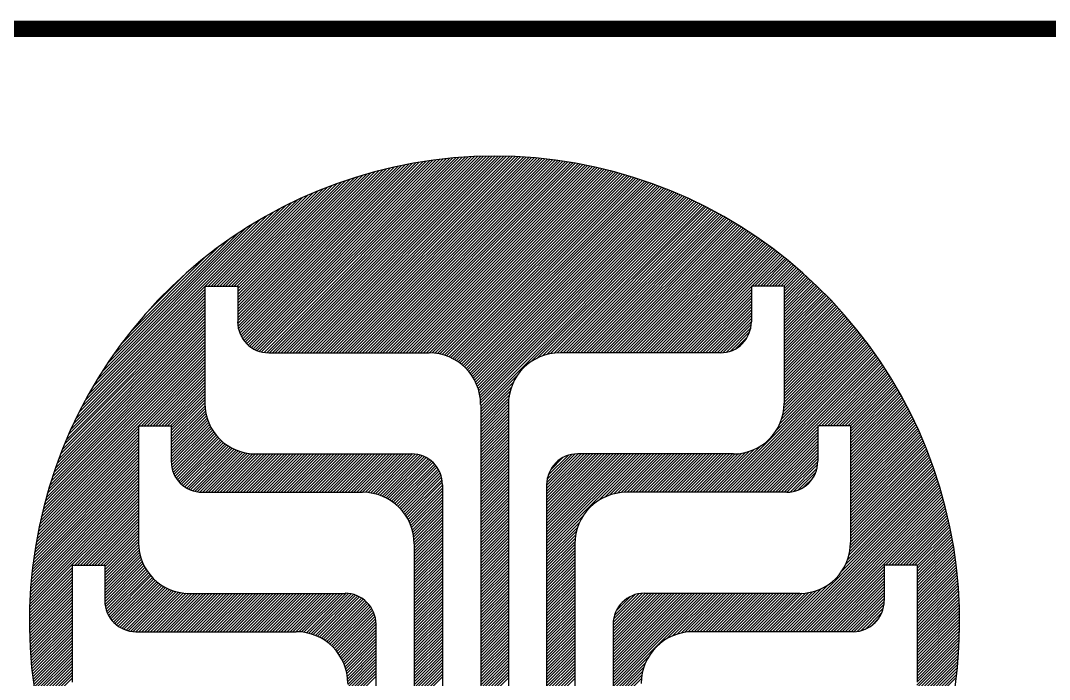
# Model space of a CAD drawing. Header units: millimetres. Extents: x 0 to 91981, y -132907 to 77676.
# Drawn here: x 87574 to 88115, y 45521 to 45868 of the extents above; entities that cross this region are included whole.
import ezdxf

# ---------------------------------------------------------------- set-up
doc = ezdxf.new("R2010")
doc.units = ezdxf.units.MM
doc.header["$LTSCALE"] = 60
doc.linetypes.add('HIDDEN2', pattern=[0.1875, 0.125, -0.0625])
for name, color, linetype in [('9', 2, 'HIDDEN2'), ('border', 130, 'Continuous'), ('TITLE', 7, 'Continuous')]:
    doc.layers.add(name, color=color, linetype=linetype)

# ---------------------------------------------------------------- blocks, each defined once
blk = doc.blocks.new('TITLE')
at = {"color": 5}
for p, q in [((733.754, 92.916), (736.042, 95.204)), ((733.769, 92.892), (736.088, 95.211)), ((733.785, 92.869), (736.134, 95.219)), ((733.802, 92.848), (736.179, 95.226)), ((733.82, 92.829), (736.224, 95.232)), ((733.84, 92.81), (736.268, 95.238)), ((733.861, 92.793), (736.312, 95.244)), ((733.883, 92.777), (736.355, 95.249)), ((733.907, 92.762), (736.398, 95.254)), ((733.931, 92.749), (736.441, 95.259)), ((733.958, 92.737), (736.484, 95.263)), ((733.986, 92.727), (736.526, 95.267)), ((734.016, 92.719), (736.568, 95.271)), ((734.048, 92.713), (736.609, 95.274)), ((734.083, 92.709), (736.651, 95.277)), ((734.12, 92.708), (736.691, 95.28)), ((734.158, 92.708), (736.732, 95.282)), ((734.196, 92.708), (736.772, 95.284)), ((734.234, 92.708), (736.813, 95.286)), ((734.273, 92.708), (736.852, 95.288)), ((734.311, 92.708), (736.892, 95.289)), ((734.349, 92.708), (736.931, 95.29)), ((734.387, 92.708), (736.97, 95.291)), ((734.425, 92.708), (737.009, 95.292)), ((734.464, 92.708), (737.047, 95.292)), ((734.502, 92.708), (737.086, 95.292)), ((734.54, 92.708), (737.124, 95.292)), ((734.578, 92.708), (737.162, 95.291)), ((734.616, 92.708), (737.199, 95.291)), ((734.655, 92.708), (737.236, 95.29)), ((734.693, 92.708), (737.274, 95.289)), ((734.731, 92.708), (737.31, 95.287)), ((734.769, 92.708), (737.347, 95.286)), ((734.808, 92.708), (737.384, 95.284)), ((734.846, 92.708), (737.42, 95.282)), ((734.884, 92.708), (737.456, 95.28)), ((734.922, 92.708), (737.492, 95.278)), ((734.96, 92.708), (737.528, 95.275)), ((734.999, 92.708), (737.563, 95.273)), ((735.037, 92.708), (737.598, 95.27)), ((735.075, 92.708), (737.633, 95.267)), ((735.113, 92.708), (737.668, 95.263)), ((735.151, 92.708), (737.703, 95.26)), ((735.19, 92.708), (737.738, 95.256)), ((735.228, 92.708), (737.772, 95.252)), ((735.266, 92.708), (737.806, 95.248)), ((735.304, 92.708), (737.84, 95.244)), ((735.342, 92.708), (737.874, 95.24)), ((735.381, 92.708), (737.908, 95.235)), ((735.419, 92.708), (737.941, 95.231)), ((735.457, 92.708), (737.975, 95.226)), ((735.495, 92.708), (738.008, 95.221)), ((735.533, 92.708), (738.041, 95.216)), ((735.572, 92.708), (738.074, 95.21)), ((735.61, 92.708), (738.106, 95.205)), ((735.648, 92.708), (738.139, 95.199)), ((733.702, 93.093), (735.757, 95.148)), ((733.702, 93.131), (735.708, 95.137)), ((733.702, 93.169), (735.658, 95.125)), ((733.702, 93.207), (735.607, 95.113)), ((733.702, 93.245), (735.556, 95.1)), ((733.702, 93.283), (735.505, 95.086)), ((733.702, 93.322), (735.452, 95.072)), ((733.706, 93.058), (735.806, 95.158)), ((733.712, 93.026), (735.854, 95.168)), ((733.72, 92.996), (735.902, 95.178)), ((733.73, 92.967), (735.949, 95.187)), ((733.741, 92.941), (735.996, 95.196)), ((735.686, 92.708), (738.171, 95.193)), ((735.724, 92.708), (738.204, 95.187)), ((735.763, 92.708), (738.236, 95.181)), ((735.801, 92.708), (738.268, 95.175)), ((735.839, 92.708), (738.299, 95.169)), ((735.877, 92.708), (738.331, 95.162)), ((735.915, 92.708), (738.363, 95.155)), ((735.954, 92.708), (738.394, 95.148)), ((735.992, 92.708), (738.425, 95.141)), ((736.03, 92.708), (738.456, 95.134)), ((736.068, 92.708), (738.487, 95.127)), ((736.106, 92.708), (738.518, 95.12)), ((736.145, 92.708), (738.549, 95.112)), ((736.183, 92.708), (738.579, 95.105)), ((736.221, 92.708), (738.61, 95.097)), ((736.258, 92.707), (738.64, 95.089)), ((736.293, 92.704), (738.67, 95.081)), ((736.327, 92.699), (738.7, 95.073)), ((736.359, 92.693), (738.73, 95.064)), ((733.657, 93.583), (735.004, 94.93)), ((733.696, 93.583), (735.064, 94.951)), ((733.702, 93.36), (735.399, 95.057)), ((733.702, 93.398), (735.345, 95.041)), ((733.702, 93.436), (735.291, 95.025)), ((733.702, 93.474), (735.235, 95.008)), ((733.702, 93.513), (735.179, 94.99)), ((733.702, 93.551), (735.122, 94.971)), ((736.39, 92.686), (738.76, 95.056)), ((736.419, 92.677), (738.789, 95.047)), ((736.448, 92.667), (738.819, 95.039)), ((736.475, 92.657), (738.848, 95.03)), ((736.502, 92.645), (738.878, 95.021)), ((736.528, 92.633), (738.907, 95.012)), ((736.552, 92.619), (738.936, 95.003)), ((736.576, 92.605), (738.965, 94.993)), ((736.599, 92.59), (738.993, 94.984)), ((736.622, 92.574), (739.022, 94.974)), ((736.643, 92.557), (739.051, 94.965)), ((736.664, 92.54), (739.079, 94.955)), ((736.684, 92.522), (739.107, 94.945)), ((736.703, 92.503), (739.136, 94.935)), ((733.466, 93.583), (734.69, 94.807)), ((733.505, 93.583), (734.756, 94.834)), ((733.543, 93.583), (734.82, 94.86)), ((733.581, 93.583), (734.883, 94.884)), ((733.619, 93.583), (734.944, 94.908)), ((736.722, 92.483), (739.164, 94.925)), ((736.739, 92.462), (739.192, 94.915)), ((736.756, 92.441), (739.219, 94.904)), ((736.772, 92.419), (739.247, 94.894)), ((736.788, 92.396), (739.275, 94.883)), ((736.802, 92.373), (739.302, 94.873)), ((736.816, 92.348), (739.33, 94.862)), ((736.829, 92.323), (739.357, 94.851)), ((736.841, 92.296), (739.384, 94.84)), ((736.852, 92.269), (739.411, 94.829)), ((736.862, 92.241), (739.438, 94.818)), ((736.871, 92.212), (739.465, 94.806)), ((736.878, 92.181), (739.492, 94.795)), ((733.314, 93.583), (734.41, 94.679)), ((733.352, 93.583), (734.483, 94.714)), ((733.39, 93.583), (734.554, 94.747)), ((733.428, 93.583), (734.623, 94.778)), ((736.885, 92.149), (739.519, 94.783)), ((736.89, 92.116), (739.545, 94.772)), ((736.893, 92.082), (739.572, 94.76)), ((736.895, 92.045), (739.598, 94.748)), ((736.896, 92.007), (739.624, 94.736)), ((736.896, 91.969), (739.65, 94.724)), ((737.553, 92.588), (739.676, 94.712)), ((737.644, 92.641), (739.702, 94.7)), ((737.709, 92.669), (739.728, 94.687)), ((737.765, 92.686), (739.754, 94.675)), ((737.814, 92.697), (739.78, 94.662)), ((731.654, 92), (734.257, 94.602)), ((731.697, 92.081), (734.175, 94.559)), ((733.275, 93.583), (734.335, 94.642)), ((737.859, 92.704), (739.805, 94.65)), ((737.901, 92.707), (739.831, 94.637)), ((737.94, 92.708), (739.856, 94.624)), ((737.978, 92.708), (739.881, 94.611)), ((738.017, 92.708), (739.906, 94.598)), ((738.055, 92.708), (739.931, 94.585)), ((738.093, 92.708), (739.956, 94.571)), ((738.131, 92.708), (739.981, 94.558)), ((738.169, 92.708), (740.006, 94.545)), ((738.208, 92.708), (740.031, 94.531)), ((731.744, 92.166), (734.091, 94.513)), ((731.795, 92.255), (734.002, 94.462)), ((731.851, 92.349), (733.907, 94.406)), ((738.246, 92.708), (740.055, 94.518)), ((738.284, 92.708), (740.08, 94.504)), ((738.322, 92.708), (740.104, 94.49)), ((738.36, 92.708), (740.128, 94.476)), ((738.399, 92.708), (740.152, 94.462)), ((738.437, 92.708), (740.177, 94.448)), ((738.475, 92.708), (740.201, 94.434)), ((738.513, 92.708), (740.224, 94.419)), ((738.551, 92.708), (740.248, 94.405)), ((738.59, 92.708), (740.272, 94.391)), ((731.913, 92.45), (733.807, 94.344)), ((731.983, 92.558), (733.698, 94.273)), ((738.628, 92.708), (740.296, 94.376)), ((738.666, 92.708), (740.319, 94.361)), ((738.704, 92.708), (740.343, 94.347)), ((738.742, 92.708), (740.366, 94.332)), ((738.781, 92.708), (740.389, 94.317)), ((738.819, 92.708), (740.412, 94.302)), ((738.857, 92.708), (740.436, 94.287)), ((738.895, 92.708), (740.459, 94.272)), ((738.933, 92.708), (740.482, 94.256)), ((732.065, 92.678), (733.579, 94.192)), ((738.972, 92.708), (740.504, 94.241)), ((739.01, 92.708), (740.527, 94.225)), ((739.048, 92.708), (740.55, 94.21)), ((739.086, 92.708), (740.572, 94.194)), ((739.124, 92.708), (740.595, 94.178)), ((739.163, 92.708), (740.617, 94.163)), ((739.201, 92.708), (740.639, 94.147)), ((739.239, 92.708), (740.662, 94.131)), ((732.162, 92.813), (733.443, 94.094)), ((739.277, 92.708), (740.684, 94.115)), ((739.315, 92.708), (740.706, 94.098)), ((739.354, 92.708), (740.728, 94.082)), ((739.392, 92.708), (740.75, 94.066)), ((739.43, 92.708), (740.771, 94.049)), ((739.468, 92.708), (740.793, 94.033)), ((739.506, 92.708), (740.815, 94.016)), ((739.545, 92.708), (740.836, 94)), ((740.458, 93.583), (740.858, 93.983)), ((732.287, 92.976), (733.28, 93.97)), ((740.496, 93.583), (740.879, 93.966)), ((740.534, 93.583), (740.9, 93.949)), ((740.572, 93.583), (740.921, 93.932)), ((740.61, 93.583), (740.942, 93.915)), ((740.649, 93.583), (740.963, 93.898)), ((740.687, 93.583), (740.984, 93.88)), ((740.725, 93.583), (741.005, 93.863)), ((740.763, 93.583), (741.026, 93.845)), ((732.478, 93.205), (733.051, 93.779)), ((740.801, 93.583), (741.046, 93.828)), ((740.84, 93.583), (741.067, 93.81)), ((740.878, 93.583), (741.088, 93.793)), ((740.884, 93.55), (741.108, 93.775)), ((740.884, 93.512), (741.128, 93.757)), ((740.884, 93.474), (741.148, 93.739)), ((740.884, 93.436), (741.169, 93.721)), ((731.614, 91.922), (733.271, 93.578)), ((739.583, 92.708), (740.453, 93.578)), ((740.884, 93.398), (741.189, 93.703)), ((740.884, 93.359), (741.209, 93.684)), ((740.884, 93.321), (741.228, 93.666)), ((740.884, 93.283), (741.248, 93.648)), ((740.884, 93.245), (741.268, 93.629)), ((740.884, 93.207), (741.288, 93.611)), ((740.884, 93.168), (741.307, 93.592)), ((731.51, 91.702), (733.271, 93.464)), ((731.542, 91.773), (733.271, 93.502)), ((731.577, 91.846), (733.271, 93.54)), ((739.621, 92.708), (740.453, 93.54)), ((739.659, 92.708), (740.453, 93.502)), ((739.697, 92.708), (740.453, 93.463)), ((740.884, 93.13), (741.327, 93.573)), ((740.884, 93.092), (741.346, 93.554)), ((740.884, 93.054), (741.365, 93.536)), ((740.884, 93.016), (741.385, 93.517)), ((740.884, 92.977), (741.404, 93.497)), ((740.884, 92.939), (741.423, 93.478)), ((740.884, 92.901), (741.442, 93.459)), ((740.884, 92.863), (741.461, 93.44)), ((731.397, 91.437), (733.271, 93.311)), ((731.423, 91.501), (733.271, 93.349)), ((731.45, 91.566), (733.271, 93.387)), ((731.479, 91.633), (733.271, 93.425)), ((739.736, 92.708), (740.453, 93.425)), ((739.774, 92.708), (740.453, 93.387)), ((739.812, 92.708), (740.453, 93.349)), ((739.85, 92.708), (740.453, 93.311)), ((740.884, 92.825), (741.479, 93.42)), ((740.884, 92.786), (741.498, 93.401)), ((740.884, 92.748), (741.517, 93.381)), ((740.884, 92.71), (741.535, 93.362)), ((740.884, 92.672), (741.554, 93.342)), ((740.884, 92.634), (741.572, 93.322)), ((731.327, 91.252), (733.271, 93.196)), ((731.349, 91.312), (733.271, 93.234)), ((731.372, 91.374), (733.271, 93.273)), ((739.888, 92.708), (740.453, 93.272)), ((739.927, 92.708), (740.453, 93.234)), ((739.965, 92.708), (740.453, 93.196)), ((740.884, 92.595), (741.59, 93.302)), ((740.884, 92.557), (741.608, 93.282)), ((740.884, 92.519), (741.627, 93.262)), ((740.884, 92.481), (741.645, 93.242)), ((740.884, 92.443), (741.663, 93.222)), ((740.884, 92.404), (741.68, 93.201)), ((740.884, 92.366), (741.698, 93.181)), ((731.249, 91.021), (733.271, 93.043)), ((731.267, 91.078), (733.271, 93.082)), ((731.286, 91.135), (733.271, 93.12)), ((731.306, 91.193), (733.271, 93.158)), ((740.003, 92.708), (740.453, 93.158)), ((740.041, 92.708), (740.453, 93.119)), ((740.081, 92.71), (740.451, 93.08)), ((740.126, 92.716), (740.445, 93.035)), ((740.884, 92.328), (741.716, 93.16)), ((740.884, 92.29), (741.733, 93.14)), ((740.884, 92.252), (741.751, 93.119)), ((740.884, 92.213), (741.768, 93.098)), ((740.884, 92.175), (741.786, 93.077)), ((740.884, 92.137), (741.803, 93.056)), ((740.884, 92.099), (741.82, 93.035)), ((731.199, 90.857), (733.271, 92.929)), ((731.215, 90.911), (733.271, 92.967)), ((731.231, 90.966), (733.271, 93.005)), ((740.178, 92.731), (740.43, 92.983)), ((740.248, 92.763), (740.398, 92.912)), ((740.85, 91.836), (741.921, 92.907)), ((740.865, 91.889), (741.905, 92.929)), ((740.875, 91.937), (741.888, 92.95)), ((740.881, 91.981), (741.871, 92.972)), ((740.883, 92.022), (741.854, 92.993)), ((740.884, 92.061), (741.837, 93.014)), ((731.144, 90.649), (733.271, 92.776)), ((731.157, 90.7), (733.271, 92.814)), ((731.17, 90.752), (733.271, 92.852)), ((731.184, 90.804), (733.271, 92.891)), ((740.004, 90.876), (741.971, 92.842)), ((740.043, 90.876), (741.987, 92.82)), ((740.081, 90.876), (742.003, 92.798)), ((740.119, 90.876), (742.02, 92.776)), ((740.781, 91.691), (741.954, 92.864)), ((740.825, 91.773), (741.938, 92.886)), ((731.109, 90.499), (733.271, 92.661)), ((731.12, 90.549), (733.271, 92.7)), ((731.132, 90.599), (733.271, 92.738)), ((740.157, 90.876), (742.036, 92.754)), ((740.195, 90.876), (742.052, 92.732)), ((740.234, 90.876), (742.067, 92.71)), ((740.272, 90.876), (742.083, 92.687)), ((740.31, 90.876), (742.099, 92.665)), ((740.348, 90.876), (742.115, 92.642)), ((732.398, 91.75), (733.271, 92.623)), ((732.436, 91.75), (733.271, 92.585)), ((732.474, 91.75), (733.271, 92.547)), ((732.513, 91.75), (733.271, 92.509)), ((740.386, 90.876), (742.13, 92.619)), ((740.425, 90.876), (742.145, 92.597)), ((741.337, 91.75), (742.161, 92.574)), ((741.376, 91.75), (742.176, 92.551)), ((741.414, 91.75), (742.191, 92.528)), ((741.452, 91.75), (742.206, 92.505)), ((732.551, 91.75), (733.271, 92.47)), ((732.589, 91.75), (733.271, 92.432)), ((732.627, 91.75), (733.271, 92.394)), ((736.896, 91.931), (737.379, 92.414)), ((741.49, 91.75), (742.221, 92.481)), ((741.529, 91.75), (742.236, 92.458)), ((741.567, 91.75), (742.251, 92.435)), ((741.605, 91.75), (742.266, 92.411)), ((741.643, 91.75), (742.28, 92.388)), ((741.681, 91.75), (742.295, 92.364)), ((732.665, 91.75), (733.271, 92.356)), ((732.704, 91.75), (733.271, 92.318)), ((732.742, 91.75), (733.271, 92.279)), ((732.78, 91.75), (733.271, 92.241)), ((736.896, 91.893), (737.326, 92.323)), ((736.896, 91.855), (737.299, 92.258)), ((741.72, 91.75), (742.309, 92.34)), ((741.757, 91.749), (742.324, 92.316)), ((741.757, 91.711), (742.338, 92.292)), ((741.757, 91.673), (742.352, 92.268)), ((741.757, 91.635), (742.366, 92.244)), ((732.818, 91.75), (733.271, 92.203)), ((732.829, 91.723), (733.271, 92.165)), ((732.829, 91.685), (733.271, 92.127)), ((732.829, 91.646), (733.271, 92.088)), ((736.896, 91.816), (737.281, 92.202)), ((736.896, 91.778), (737.27, 92.153)), ((736.896, 91.74), (737.264, 92.108)), ((741.757, 91.596), (742.38, 92.22)), ((741.757, 91.558), (742.394, 92.196)), ((741.757, 91.52), (742.408, 92.171)), ((741.757, 91.482), (742.421, 92.147)), ((741.757, 91.444), (742.435, 92.122)), ((741.757, 91.405), (742.448, 92.097)), ((732.829, 91.608), (733.271, 92.05)), ((732.829, 91.57), (733.272, 92.013)), ((732.829, 91.532), (733.274, 91.977)), ((736.896, 91.702), (737.26, 92.066)), ((736.896, 91.664), (737.259, 92.027)), ((736.896, 91.625), (737.259, 91.989)), ((741.757, 91.367), (742.462, 92.072)), ((741.757, 91.329), (742.475, 92.048)), ((741.757, 91.291), (742.488, 92.023)), ((741.757, 91.253), (742.501, 91.997)), ((741.757, 91.214), (742.514, 91.972)), ((732.829, 91.493), (733.279, 91.943)), ((732.829, 91.455), (733.285, 91.911)), ((732.829, 91.417), (733.292, 91.88)), ((732.829, 91.379), (733.3, 91.85)), ((732.829, 91.341), (733.31, 91.821)), ((736.896, 91.587), (737.259, 91.95)), ((736.896, 91.549), (737.259, 91.912)), ((736.896, 91.511), (737.259, 91.874)), ((736.896, 91.473), (737.259, 91.836)), ((741.757, 91.176), (742.527, 91.947)), ((741.757, 91.138), (742.54, 91.922)), ((741.757, 91.1), (742.553, 91.896)), ((741.757, 91.062), (742.566, 91.871)), ((741.757, 91.023), (742.578, 91.845)), ((741.757, 90.985), (742.59, 91.819)), ((731.088, 90.402), (732.398, 91.712)), ((731.098, 90.451), (732.398, 91.75)), ((732.829, 91.302), (733.32, 91.794)), ((732.829, 91.265), (733.332, 91.767)), ((732.832, 91.23), (733.344, 91.741)), ((732.838, 91.197), (733.358, 91.717)), ((732.846, 91.167), (733.372, 91.693)), ((736.896, 91.434), (737.259, 91.798)), ((736.896, 91.396), (737.259, 91.759)), ((736.896, 91.358), (737.259, 91.721)), ((736.896, 91.32), (737.259, 91.683)), ((740.463, 90.876), (741.326, 91.739)), ((740.501, 90.876), (741.326, 91.7)), ((741.757, 90.947), (742.603, 91.793)), ((741.757, 90.909), (742.615, 91.767)), ((741.757, 90.871), (742.627, 91.741)), ((741.757, 90.832), (742.639, 91.715)), ((741.757, 90.794), (742.651, 91.689)), ((731.053, 90.214), (732.398, 91.559)), ((731.061, 90.26), (732.398, 91.597)), ((731.07, 90.307), (732.398, 91.636)), ((731.079, 90.355), (732.398, 91.674)), ((732.856, 91.138), (733.387, 91.67)), ((732.867, 91.111), (733.403, 91.647)), ((732.88, 91.086), (733.42, 91.626)), ((732.894, 91.062), (733.437, 91.605)), ((732.91, 91.04), (733.455, 91.585)), ((732.927, 91.018), (733.474, 91.566)), ((732.945, 90.998), (733.494, 91.548)), ((736.896, 91.282), (737.259, 91.645)), ((736.896, 91.243), (737.259, 91.607)), ((736.896, 91.205), (737.259, 91.568)), ((740.539, 90.876), (741.326, 91.662)), ((740.577, 90.876), (741.326, 91.624)), ((740.616, 90.876), (741.326, 91.586)), ((740.654, 90.876), (741.326, 91.548)), ((741.757, 90.756), (742.663, 91.662)), ((741.757, 90.718), (742.675, 91.636)), ((741.757, 90.68), (742.686, 91.609)), ((741.757, 90.641), (742.698, 91.582)), ((741.757, 90.603), (742.709, 91.556)), ((731.031, 90.078), (732.398, 91.445)), ((731.038, 90.123), (732.398, 91.483)), ((731.045, 90.168), (732.398, 91.521)), ((732.964, 90.98), (733.515, 91.53)), ((732.985, 90.962), (733.536, 91.513)), ((733.007, 90.946), (733.559, 91.497)), ((733.031, 90.931), (733.582, 91.482)), ((733.056, 90.918), (733.605, 91.468)), ((733.082, 90.906), (733.63, 91.454)), ((733.11, 90.896), (733.656, 91.442)), ((733.14, 90.887), (733.682, 91.43)), ((733.171, 90.881), (733.71, 91.419)), ((736.896, 91.167), (737.259, 91.53)), ((736.896, 91.129), (737.259, 91.492)), ((736.896, 91.091), (737.259, 91.454)), ((736.896, 91.052), (737.259, 91.416)), ((739.89, 90.876), (740.428, 91.414)), ((739.928, 90.876), (740.49, 91.438)), ((739.966, 90.876), (740.572, 91.482)), ((740.692, 90.876), (741.326, 91.509)), ((740.73, 90.876), (741.326, 91.471)), ((740.768, 90.876), (741.326, 91.433)), ((741.757, 90.565), (742.72, 91.529)), ((741.757, 90.527), (742.732, 91.502)), ((741.757, 90.489), (742.743, 91.475)), ((741.757, 90.45), (742.754, 91.447)), ((741.757, 90.412), (742.764, 91.42)), ((731.007, 89.901), (732.398, 91.292)), ((731.013, 89.945), (732.398, 91.33)), ((731.018, 89.989), (732.398, 91.368)), ((731.024, 90.033), (732.398, 91.406)), ((733.205, 90.877), (733.738, 91.41)), ((733.242, 90.876), (733.768, 91.401)), ((733.281, 90.876), (733.799, 91.394)), ((733.319, 90.876), (733.831, 91.388)), ((733.357, 90.876), (733.865, 91.384)), ((733.395, 90.876), (733.9, 91.381)), ((733.434, 90.876), (733.937, 91.38)), ((733.472, 90.876), (733.976, 91.38)), ((733.51, 90.876), (734.014, 91.38)), ((733.548, 90.876), (734.052, 91.38)), ((733.586, 90.876), (734.09, 91.38)), ((733.625, 90.876), (734.129, 91.38)), ((733.663, 90.876), (734.167, 91.38)), ((733.701, 90.876), (734.205, 91.38)), ((733.739, 90.876), (734.243, 91.38)), ((733.777, 90.876), (734.281, 91.38)), ((733.816, 90.876), (734.32, 91.38)), ((733.854, 90.876), (734.358, 91.38)), ((733.892, 90.876), (734.396, 91.38)), ((733.93, 90.876), (734.434, 91.38)), ((733.968, 90.876), (734.472, 91.38)), ((734.007, 90.876), (734.511, 91.38)), ((734.045, 90.876), (734.549, 91.38)), ((734.083, 90.876), (734.587, 91.38)), ((734.121, 90.876), (734.625, 91.38)), ((734.159, 90.876), (734.663, 91.38)), ((734.198, 90.876), (734.702, 91.38)), ((734.236, 90.876), (734.74, 91.38)), ((734.274, 90.876), (734.778, 91.38)), ((734.312, 90.876), (734.816, 91.38)), ((734.35, 90.876), (734.854, 91.38)), ((734.389, 90.876), (734.893, 91.38)), ((734.427, 90.876), (734.931, 91.38)), ((734.465, 90.876), (734.969, 91.38)), ((734.503, 90.876), (735.007, 91.38)), ((734.541, 90.876), (735.045, 91.38)), ((734.58, 90.876), (735.084, 91.38)), ((734.618, 90.876), (735.122, 91.38)), ((734.656, 90.876), (735.16, 91.38)), ((734.694, 90.876), (735.198, 91.38)), ((734.732, 90.876), (735.236, 91.38)), ((734.771, 90.876), (735.275, 91.38)), ((734.809, 90.876), (735.313, 91.38)), ((734.847, 90.876), (735.351, 91.38)), ((734.885, 90.876), (735.389, 91.38)), ((734.923, 90.876), (735.427, 91.38)), ((734.962, 90.876), (735.466, 91.38)), ((735, 90.876), (735.504, 91.38)), ((735.038, 90.876), (735.542, 91.38)), ((735.076, 90.876), (735.58, 91.38)), ((735.114, 90.876), (735.618, 91.38)), ((735.153, 90.876), (735.657, 91.38)), ((735.191, 90.876), (735.695, 91.38)), ((735.229, 90.876), (735.733, 91.38)), ((735.267, 90.876), (735.771, 91.38)), ((735.305, 90.876), (735.809, 91.38)), ((735.344, 90.876), (735.848, 91.38)), ((735.381, 90.875), (735.886, 91.38)), ((735.416, 90.872), (735.924, 91.38)), ((735.45, 90.867), (735.962, 91.38)), ((735.482, 90.861), (736, 91.379)), ((735.513, 90.854), (736.035, 91.377)), ((735.543, 90.846), (736.068, 91.371)), ((735.572, 90.836), (736.099, 91.363)), ((735.599, 90.826), (736.127, 91.354)), ((735.626, 90.814), (736.154, 91.343)), ((735.652, 90.802), (736.18, 91.33)), ((735.677, 90.788), (736.204, 91.316)), ((735.701, 90.774), (736.227, 91.3)), ((735.724, 90.759), (736.248, 91.283)), ((736.896, 91.014), (737.259, 91.377)), ((736.896, 90.976), (737.259, 91.339)), ((736.896, 90.938), (737.259, 91.301)), ((737.762, 90.964), (738.178, 91.38)), ((737.762, 90.926), (738.216, 91.38)), ((737.762, 90.887), (738.254, 91.38)), ((737.762, 90.849), (738.293, 91.38)), ((737.762, 90.811), (738.331, 91.38)), ((737.762, 90.773), (738.369, 91.38)), ((737.762, 90.735), (738.407, 91.38)), ((737.762, 90.696), (738.445, 91.38)), ((737.762, 90.658), (738.484, 91.38)), ((737.762, 90.62), (738.522, 91.38)), ((737.762, 90.582), (738.56, 91.38)), ((737.762, 90.467), (738.675, 91.38)), ((737.762, 90.429), (738.713, 91.38)), ((737.762, 90.391), (738.751, 91.38)), ((737.762, 90.353), (738.789, 91.38)), ((737.762, 90.544), (738.598, 91.38)), ((737.762, 90.505), (738.636, 91.38)), ((737.762, 90.314), (738.827, 91.38)), ((737.762, 90.276), (738.866, 91.38)), ((737.762, 90.238), (738.904, 91.38)), ((737.762, 90.2), (738.942, 91.38)), ((737.762, 90.162), (738.98, 91.38)), ((737.762, 90.123), (739.018, 91.38)), ((737.763, 91.003), (738.139, 91.379)), ((737.769, 91.047), (738.095, 91.373)), ((737.782, 91.098), (738.043, 91.36)), ((737.811, 91.165), (737.977, 91.331)), ((738.447, 90.77), (739.057, 91.38)), ((738.53, 90.815), (739.095, 91.38)), ((738.593, 90.84), (739.133, 91.38)), ((738.647, 90.856), (739.171, 91.38)), ((738.696, 90.866), (739.209, 91.38)), ((738.74, 90.872), (739.248, 91.38)), ((738.781, 90.875), (739.286, 91.38)), ((738.82, 90.876), (739.324, 91.38)), ((738.858, 90.876), (739.362, 91.38)), ((738.897, 90.876), (739.4, 91.38)), ((738.935, 90.876), (739.439, 91.38)), ((738.973, 90.876), (739.477, 91.38)), ((739.011, 90.876), (739.515, 91.38)), ((739.049, 90.876), (739.553, 91.38)), ((739.088, 90.876), (739.592, 91.38)), ((739.126, 90.876), (739.63, 91.38)), ((739.164, 90.876), (739.668, 91.38)), ((739.202, 90.876), (739.706, 91.38)), ((739.24, 90.876), (739.744, 91.38)), ((739.279, 90.876), (739.783, 91.38)), ((739.317, 90.876), (739.821, 91.38)), ((739.355, 90.876), (739.859, 91.38)), ((739.393, 90.876), (739.897, 91.38)), ((739.431, 90.876), (739.935, 91.38)), ((739.47, 90.876), (739.974, 91.38)), ((739.508, 90.876), (740.012, 91.38)), ((739.546, 90.876), (740.05, 91.38)), ((739.584, 90.876), (740.088, 91.38)), ((739.622, 90.876), (740.126, 91.38)), ((739.661, 90.876), (740.165, 91.38)), ((739.699, 90.876), (740.203, 91.38)), ((739.737, 90.876), (740.241, 91.38)), ((739.775, 90.876), (740.282, 91.383)), ((739.813, 90.876), (740.326, 91.389)), ((739.852, 90.876), (740.374, 91.398)), ((740.807, 90.876), (741.326, 91.395)), ((740.845, 90.876), (741.326, 91.356)), ((740.883, 90.876), (741.326, 91.318)), ((740.921, 90.876), (741.326, 91.28)), ((741.757, 90.374), (742.775, 91.393)), ((741.757, 90.336), (742.786, 91.365)), ((741.757, 90.298), (742.796, 91.337)), ((741.757, 90.259), (742.807, 91.309)), ((741.757, 90.221), (742.817, 91.282)), ((730.993, 89.773), (732.398, 91.177)), ((730.998, 89.815), (732.398, 91.215)), ((731.002, 89.858), (732.398, 91.254)), ((735.746, 90.743), (736.268, 91.265)), ((735.768, 90.727), (736.287, 91.246)), ((735.789, 90.709), (736.304, 91.225)), ((735.809, 90.691), (736.321, 91.203)), ((735.828, 90.672), (736.335, 91.18)), ((735.847, 90.653), (736.349, 91.155)), ((736.896, 90.899), (737.259, 91.263)), ((736.896, 90.861), (737.259, 91.225)), ((736.896, 90.823), (737.259, 91.186)), ((736.896, 90.785), (737.259, 91.148)), ((740.962, 90.878), (741.323, 91.24)), ((741.008, 90.886), (741.316, 91.194)), ((741.719, 89.993), (742.867, 91.14)), ((741.736, 90.047), (742.857, 91.169)), ((741.746, 90.096), (742.847, 91.197)), ((741.753, 90.141), (742.837, 91.225)), ((741.756, 90.182), (742.827, 91.254)), ((730.979, 89.606), (732.398, 91.024)), ((730.982, 89.647), (732.398, 91.063)), ((730.986, 89.689), (732.398, 91.101)), ((730.989, 89.731), (732.398, 91.139)), ((735.864, 90.632), (736.361, 91.129)), ((735.881, 90.611), (736.371, 91.101)), ((735.898, 90.589), (736.38, 91.072)), ((735.913, 90.566), (736.387, 91.04)), ((735.928, 90.543), (736.391, 91.006)), ((736.896, 90.747), (737.259, 91.11)), ((736.896, 90.708), (737.259, 91.072)), ((736.896, 90.67), (737.259, 91.034)), ((740.884, 89.043), (742.895, 91.054)), ((740.923, 89.043), (742.905, 91.025)), ((741.062, 90.902), (741.299, 91.139)), ((741.139, 90.941), (741.26, 91.062)), ((741.641, 89.838), (742.886, 91.083)), ((741.692, 89.928), (742.876, 91.112)), ((730.97, 89.444), (732.398, 90.871)), ((730.972, 89.484), (732.398, 90.91)), ((730.974, 89.524), (732.398, 90.948)), ((730.977, 89.565), (732.398, 90.986)), ((735.941, 90.518), (736.392, 90.969)), ((735.954, 90.493), (736.392, 90.931)), ((735.966, 90.467), (736.392, 90.893)), ((736.896, 90.632), (737.259, 90.995)), ((736.896, 90.594), (737.259, 90.957)), ((736.896, 90.556), (737.259, 90.919)), ((736.896, 90.517), (737.259, 90.881)), ((740.961, 89.043), (742.914, 90.996)), ((740.999, 89.043), (742.923, 90.967)), ((741.037, 89.043), (742.932, 90.938)), ((741.075, 89.043), (742.94, 90.908)), ((741.114, 89.043), (742.949, 90.879)), ((730.967, 89.365), (732.398, 90.795)), ((730.969, 89.404), (732.398, 90.833)), ((731.559, 89.918), (732.398, 90.757)), ((735.977, 90.44), (736.392, 90.855)), ((735.988, 90.412), (736.392, 90.817)), ((735.997, 90.383), (736.392, 90.778)), ((736.004, 90.352), (736.392, 90.74)), ((736.896, 90.479), (737.259, 90.843)), ((736.896, 90.441), (737.259, 90.804)), ((736.896, 90.403), (737.259, 90.766)), ((741.152, 89.043), (742.957, 90.849)), ((741.19, 89.043), (742.966, 90.819)), ((741.228, 89.043), (742.974, 90.789)), ((741.266, 89.043), (742.982, 90.759)), ((731.597, 89.918), (732.398, 90.719)), ((731.635, 89.918), (732.398, 90.68)), ((731.673, 89.918), (732.398, 90.642)), ((731.712, 89.918), (732.398, 90.604)), ((736.011, 90.321), (736.392, 90.702)), ((736.016, 90.288), (736.392, 90.664)), ((736.02, 90.253), (736.392, 90.626)), ((736.896, 90.365), (737.259, 90.728)), ((736.896, 90.326), (737.259, 90.69)), ((736.896, 90.288), (737.259, 90.652)), ((736.896, 90.25), (737.259, 90.613)), ((741.305, 89.043), (742.99, 90.729)), ((742.217, 89.918), (742.998, 90.699)), ((742.256, 89.918), (743.006, 90.668)), ((742.294, 89.918), (743.013, 90.637)), ((742.332, 89.918), (743.021, 90.607)), ((731.75, 89.918), (732.398, 90.566)), ((731.788, 89.918), (732.398, 90.528)), ((731.826, 89.918), (732.398, 90.489)), ((736.022, 90.217), (736.392, 90.587)), ((736.023, 90.179), (736.392, 90.549)), ((736.023, 90.141), (736.392, 90.511)), ((736.023, 90.103), (736.392, 90.473)), ((736.896, 90.212), (737.259, 90.575)), ((736.896, 90.174), (737.259, 90.537)), ((736.896, 90.135), (737.259, 90.499)), ((737.762, 90.085), (738.238, 90.561)), ((737.762, 90.047), (738.193, 90.478)), ((742.37, 89.918), (743.028, 90.576)), ((742.408, 89.918), (743.035, 90.545)), ((742.447, 89.918), (743.042, 90.514)), ((742.485, 89.918), (743.049, 90.482)), ((731.865, 89.918), (732.398, 90.451)), ((731.903, 89.918), (732.398, 90.413)), ((731.941, 89.918), (732.398, 90.375)), ((731.956, 89.895), (732.398, 90.337)), ((736.023, 90.065), (736.392, 90.435)), ((736.023, 90.027), (736.392, 90.396)), ((736.023, 89.988), (736.392, 90.358)), ((736.896, 90.097), (737.259, 90.461)), ((736.896, 90.059), (737.259, 90.422)), ((736.896, 90.021), (737.259, 90.384)), ((736.896, 89.983), (737.259, 90.346)), ((737.762, 90.009), (738.168, 90.414)), ((737.762, 89.97), (738.152, 90.36)), ((742.523, 89.918), (743.056, 90.451)), ((742.561, 89.918), (743.063, 90.419)), ((742.599, 89.918), (743.069, 90.388)), ((742.63, 89.91), (743.076, 90.356)), ((731.956, 89.856), (732.398, 90.298)), ((731.956, 89.818), (732.398, 90.26)), ((731.956, 89.78), (732.398, 90.222)), ((736.023, 89.95), (736.392, 90.32)), ((736.023, 89.912), (736.392, 90.282)), ((736.023, 89.874), (736.392, 90.244)), ((736.023, 89.835), (736.392, 90.205)), ((736.896, 89.944), (737.259, 90.308)), ((736.896, 89.906), (737.259, 90.27)), ((736.896, 89.868), (737.259, 90.231)), ((737.762, 89.932), (738.142, 90.312)), ((737.762, 89.894), (738.136, 90.268)), ((737.762, 89.856), (738.133, 90.226)), ((742.63, 89.872), (743.082, 90.324)), ((742.63, 89.833), (743.088, 90.292)), ((742.63, 89.795), (743.094, 90.259)), ((742.63, 89.757), (743.099, 90.227)), ((742.63, 89.719), (743.105, 90.194)), ((731.956, 89.742), (732.398, 90.184)), ((731.956, 89.704), (732.401, 90.149)), ((731.956, 89.665), (732.405, 90.115)), ((731.956, 89.627), (732.411, 90.082)), ((736.023, 89.797), (736.392, 90.167)), ((736.023, 89.759), (736.392, 90.129)), ((736.023, 89.721), (736.392, 90.091)), ((736.896, 89.83), (737.259, 90.193)), ((736.896, 89.792), (737.259, 90.155)), ((736.896, 89.753), (737.259, 90.117)), ((736.896, 89.715), (737.259, 90.079)), ((737.762, 89.818), (738.132, 90.187)), ((737.762, 89.779), (738.132, 90.149)), ((737.762, 89.741), (738.132, 90.111)), ((737.762, 89.703), (738.132, 90.073)), ((742.63, 89.681), (743.11, 90.162)), ((742.63, 89.642), (743.116, 90.129)), ((742.63, 89.604), (743.121, 90.095)), ((742.63, 89.566), (743.126, 90.062)), ((731.956, 89.589), (732.418, 90.051)), ((731.956, 89.551), (732.426, 90.021)), ((731.956, 89.513), (732.435, 89.992)), ((731.956, 89.474), (732.446, 89.965)), ((731.956, 89.436), (732.457, 89.938)), ((736.023, 89.683), (736.392, 90.052)), ((736.023, 89.644), (736.392, 90.014)), ((736.023, 89.606), (736.392, 89.976)), ((736.023, 89.568), (736.392, 89.938)), ((736.896, 89.677), (737.259, 90.04)), ((736.896, 89.639), (737.259, 90.002)), ((736.896, 89.601), (737.259, 89.964)), ((736.896, 89.562), (737.259, 89.926)), ((737.762, 89.665), (738.132, 90.035)), ((737.762, 89.627), (738.132, 89.996)), ((737.762, 89.588), (738.132, 89.958)), ((742.63, 89.528), (743.131, 90.029)), ((742.63, 89.49), (743.135, 89.995)), ((742.63, 89.451), (743.14, 89.961)), ((742.63, 89.413), (743.144, 89.928)), ((730.965, 89.286), (731.525, 89.846)), ((730.965, 89.248), (731.525, 89.807)), ((730.966, 89.325), (731.525, 89.884)), ((731.959, 89.401), (732.47, 89.912)), ((731.964, 89.368), (732.483, 89.887)), ((731.972, 89.338), (732.497, 89.863)), ((731.981, 89.309), (732.512, 89.84)), ((731.992, 89.282), (732.528, 89.817)), ((732.005, 89.256), (732.545, 89.796)), ((736.023, 89.53), (736.392, 89.9)), ((736.023, 89.492), (736.392, 89.861)), ((736.023, 89.453), (736.392, 89.823)), ((736.896, 89.524), (737.259, 89.888)), ((736.896, 89.486), (737.259, 89.849)), ((736.896, 89.448), (737.259, 89.811)), ((737.762, 89.55), (738.132, 89.92)), ((737.762, 89.512), (738.132, 89.882)), ((737.762, 89.474), (738.132, 89.844)), ((737.762, 89.436), (738.132, 89.805)), ((741.343, 89.043), (742.199, 89.899)), ((741.381, 89.043), (742.199, 89.861)), ((741.419, 89.043), (742.199, 89.823)), ((742.63, 89.375), (743.148, 89.893)), ((742.63, 89.337), (743.152, 89.859)), ((742.63, 89.299), (743.156, 89.825)), ((742.63, 89.26), (743.159, 89.79)), ((730.965, 89.209), (731.525, 89.769)), ((730.965, 89.171), (731.525, 89.731)), ((730.965, 89.133), (731.525, 89.693)), ((730.965, 89.095), (731.525, 89.655)), ((732.019, 89.232), (732.562, 89.775)), ((732.035, 89.21), (732.58, 89.755)), ((732.052, 89.188), (732.599, 89.736)), ((732.07, 89.168), (732.619, 89.717)), ((732.089, 89.149), (732.64, 89.7)), ((732.11, 89.132), (732.661, 89.683)), ((732.132, 89.115), (732.683, 89.667)), ((736.023, 89.415), (736.392, 89.785)), ((736.023, 89.377), (736.392, 89.747)), ((736.023, 89.339), (736.392, 89.709)), ((736.023, 89.301), (736.392, 89.67)), ((736.896, 89.41), (737.259, 89.773)), ((736.896, 89.371), (737.259, 89.735)), ((736.896, 89.333), (737.259, 89.697)), ((736.896, 89.295), (737.259, 89.658)), ((737.762, 89.397), (738.132, 89.767)), ((737.762, 89.359), (738.132, 89.729)), ((737.762, 89.321), (738.132, 89.691)), ((737.762, 89.283), (738.132, 89.653)), ((740.846, 89.043), (741.465, 89.663)), ((741.457, 89.043), (742.199, 89.785)), ((741.496, 89.043), (742.199, 89.746)), ((741.534, 89.043), (742.199, 89.708)), ((741.572, 89.043), (742.199, 89.67)), ((742.63, 89.222), (743.163, 89.755)), ((742.63, 89.184), (743.166, 89.72)), ((742.63, 89.146), (743.169, 89.685)), ((730.966, 89.057), (731.525, 89.616)), ((730.967, 89.02), (731.525, 89.578)), ((730.968, 88.983), (731.525, 89.54)), ((732.155, 89.101), (732.706, 89.651)), ((732.18, 89.087), (732.73, 89.637)), ((732.206, 89.075), (732.754, 89.623)), ((732.234, 89.064), (732.78, 89.611)), ((732.263, 89.056), (732.806, 89.599)), ((732.295, 89.049), (732.834, 89.588)), ((732.328, 89.045), (732.862, 89.578)), ((732.365, 89.043), (732.892, 89.57)), ((732.403, 89.043), (732.922, 89.562)), ((732.442, 89.043), (732.954, 89.556)), ((732.48, 89.043), (732.988, 89.552)), ((732.518, 89.043), (733.023, 89.548)), ((732.556, 89.043), (733.06, 89.547)), ((732.594, 89.043), (733.098, 89.547)), ((732.633, 89.043), (733.137, 89.547)), ((732.671, 89.043), (733.175, 89.547)), ((732.709, 89.043), (733.213, 89.547)), ((732.747, 89.043), (733.251, 89.547)), ((732.785, 89.043), (733.289, 89.547)), ((732.824, 89.043), (733.328, 89.547)), ((732.862, 89.043), (733.366, 89.547)), ((732.9, 89.043), (733.404, 89.547)), ((732.938, 89.043), (733.442, 89.547)), ((732.976, 89.043), (733.48, 89.547)), ((733.015, 89.043), (733.519, 89.547)), ((733.053, 89.043), (733.557, 89.547)), ((733.091, 89.043), (733.595, 89.547)), ((733.129, 89.043), (733.633, 89.547)), ((733.167, 89.043), (733.671, 89.547)), ((733.206, 89.043), (733.71, 89.547)), ((733.244, 89.043), (733.748, 89.547)), ((733.282, 89.043), (733.786, 89.547)), ((733.32, 89.043), (733.824, 89.547)), ((733.358, 89.043), (733.862, 89.547)), ((733.397, 89.043), (733.901, 89.547)), ((733.435, 89.043), (733.939, 89.547)), ((733.473, 89.043), (733.977, 89.547)), ((733.511, 89.043), (734.015, 89.547)), ((733.549, 89.043), (734.053, 89.547)), ((733.588, 89.043), (734.092, 89.547)), ((733.626, 89.043), (734.13, 89.547)), ((733.664, 89.043), (734.168, 89.547)), ((733.702, 89.043), (734.206, 89.547)), ((733.74, 89.043), (734.244, 89.547)), ((733.779, 89.043), (734.283, 89.547)), ((733.817, 89.043), (734.321, 89.547)), ((733.855, 89.043), (734.359, 89.547)), ((733.893, 89.043), (734.397, 89.547)), ((733.931, 89.043), (734.435, 89.547)), ((733.97, 89.043), (734.474, 89.547)), ((734.008, 89.043), (734.512, 89.547)), ((734.046, 89.043), (734.55, 89.547)), ((734.084, 89.043), (734.588, 89.547)), ((734.122, 89.043), (734.626, 89.547)), ((734.161, 89.043), (734.665, 89.547)), ((734.199, 89.043), (734.703, 89.547)), ((734.237, 89.043), (734.741, 89.547)), ((734.275, 89.043), (734.779, 89.547)), ((734.313, 89.043), (734.817, 89.547)), ((734.352, 89.043), (734.856, 89.547)), ((734.39, 89.043), (734.894, 89.547)), ((734.428, 89.043), (734.932, 89.547)), ((734.466, 89.043), (734.97, 89.547)), ((734.504, 89.042), (735.008, 89.547)), ((734.539, 89.04), (735.047, 89.547)), ((734.573, 89.035), (735.085, 89.547)), ((734.606, 89.03), (735.123, 89.547)), ((734.637, 89.023), (735.159, 89.545)), ((734.667, 89.014), (735.192, 89.539)), ((734.695, 89.005), (735.222, 89.532)), ((734.723, 88.994), (735.251, 89.523)), ((736.023, 89.262), (736.392, 89.632)), ((736.023, 89.224), (736.392, 89.594)), ((736.023, 89.186), (736.392, 89.556)), ((736.023, 89.148), (736.392, 89.518)), ((736.896, 89.257), (737.259, 89.62)), ((736.896, 89.219), (737.259, 89.582)), ((736.896, 89.18), (737.259, 89.544)), ((737.762, 89.245), (738.132, 89.614)), ((737.762, 89.206), (738.132, 89.576)), ((737.762, 89.168), (738.132, 89.538)), ((738.635, 88.742), (739.44, 89.547)), ((738.635, 88.704), (739.478, 89.547)), ((738.635, 88.666), (739.516, 89.547)), ((738.635, 88.628), (739.555, 89.547)), ((738.635, 88.59), (739.593, 89.547)), ((738.635, 88.551), (739.631, 89.547)), ((738.635, 88.513), (739.669, 89.547)), ((738.635, 88.475), (739.707, 89.547)), ((738.635, 88.437), (739.746, 89.547)), ((738.635, 88.399), (739.784, 89.547)), ((738.635, 88.36), (739.822, 89.547)), ((738.635, 88.322), (739.86, 89.547)), ((738.635, 88.284), (739.898, 89.547)), ((738.635, 89.124), (739.058, 89.547)), ((738.635, 89.086), (739.096, 89.547)), ((738.635, 89.048), (739.134, 89.547)), ((738.635, 89.01), (739.173, 89.547)), ((738.635, 88.972), (739.211, 89.547)), ((738.635, 88.933), (739.249, 89.547)), ((738.635, 88.895), (739.287, 89.547)), ((738.635, 88.857), (739.325, 89.547)), ((738.635, 88.819), (739.364, 89.547)), ((738.635, 88.781), (739.402, 89.547)), ((738.636, 89.163), (739.019, 89.547)), ((738.641, 89.206), (738.976, 89.542)), ((738.652, 89.256), (738.926, 89.53)), ((739.338, 88.948), (739.937, 89.547)), ((739.415, 88.988), (739.975, 89.547)), ((739.477, 89.011), (740.013, 89.547)), ((739.529, 89.025), (740.051, 89.547)), ((739.577, 89.035), (740.089, 89.547)), ((739.621, 89.04), (740.128, 89.547)), ((739.661, 89.043), (740.166, 89.547)), ((739.7, 89.043), (740.204, 89.547)), ((739.738, 89.043), (740.242, 89.547)), ((739.776, 89.043), (740.28, 89.547)), ((739.815, 89.043), (740.319, 89.547)), ((739.853, 89.043), (740.357, 89.547)), ((739.891, 89.043), (740.395, 89.547)), ((739.929, 89.043), (740.433, 89.547)), ((739.967, 89.043), (740.471, 89.547)), ((740.006, 89.043), (740.51, 89.547)), ((740.044, 89.043), (740.548, 89.547)), ((740.082, 89.043), (740.586, 89.547)), ((740.12, 89.043), (740.624, 89.547)), ((740.158, 89.043), (740.662, 89.547)), ((740.197, 89.043), (740.701, 89.547)), ((740.235, 89.043), (740.739, 89.547)), ((740.273, 89.043), (740.777, 89.547)), ((740.311, 89.043), (740.815, 89.547)), ((740.35, 89.043), (740.853, 89.547)), ((740.388, 89.043), (740.892, 89.547)), ((740.426, 89.043), (740.93, 89.547)), ((740.464, 89.043), (740.968, 89.547)), ((740.502, 89.043), (741.006, 89.547)), ((740.541, 89.043), (741.045, 89.547)), ((740.579, 89.043), (741.083, 89.547)), ((740.617, 89.043), (741.122, 89.548)), ((740.655, 89.043), (741.163, 89.551)), ((740.693, 89.043), (741.208, 89.558)), ((740.732, 89.043), (741.256, 89.568)), ((740.77, 89.043), (741.311, 89.585)), ((740.808, 89.043), (741.376, 89.611)), ((741.61, 89.043), (742.199, 89.632)), ((741.648, 89.043), (742.199, 89.594)), ((741.687, 89.043), (742.199, 89.555)), ((742.63, 89.108), (743.172, 89.65)), ((742.63, 89.069), (743.174, 89.614)), ((742.63, 89.031), (743.177, 89.578)), ((742.63, 88.993), (743.179, 89.542)), ((730.969, 88.946), (731.525, 89.502)), ((730.971, 88.909), (731.525, 89.464)), ((730.972, 88.873), (731.525, 89.425)), ((730.974, 88.837), (731.525, 89.387)), ((734.75, 88.983), (735.278, 89.512)), ((734.776, 88.971), (735.304, 89.499)), ((734.801, 88.957), (735.328, 89.485)), ((734.825, 88.943), (735.351, 89.47)), ((734.848, 88.929), (735.373, 89.453)), ((734.871, 88.913), (735.393, 89.435)), ((734.892, 88.896), (735.412, 89.416)), ((734.913, 88.879), (735.429, 89.395)), ((736.023, 89.11), (736.392, 89.479)), ((736.023, 89.071), (736.392, 89.441)), ((736.023, 89.033), (736.392, 89.403)), ((736.896, 89.142), (737.259, 89.506)), ((736.896, 89.104), (737.259, 89.467)), ((736.896, 89.066), (737.259, 89.429)), ((736.896, 89.028), (737.259, 89.391)), ((737.762, 89.13), (738.132, 89.5)), ((737.762, 89.092), (738.132, 89.462)), ((737.762, 89.054), (738.132, 89.423)), ((737.762, 89.015), (738.132, 89.385)), ((738.676, 89.318), (738.864, 89.506)), ((741.725, 89.043), (742.199, 89.517)), ((741.763, 89.043), (742.199, 89.479)), ((741.801, 89.043), (742.198, 89.441)), ((741.843, 89.047), (742.195, 89.399)), ((742.63, 88.955), (743.181, 89.506)), ((742.63, 88.917), (743.183, 89.47)), ((742.63, 88.878), (743.185, 89.433)), ((742.63, 88.84), (743.186, 89.397)), ((730.976, 88.801), (731.525, 89.349)), ((730.979, 88.765), (731.525, 89.311)), ((730.981, 88.729), (731.525, 89.273)), ((734.933, 88.861), (735.446, 89.373)), ((734.953, 88.842), (735.461, 89.35)), ((734.971, 88.823), (735.474, 89.326)), ((734.989, 88.802), (735.487, 89.3)), ((735.006, 88.781), (735.497, 89.272)), ((736.023, 88.995), (736.392, 89.365)), ((736.023, 88.957), (736.392, 89.327)), ((736.023, 88.919), (736.392, 89.288)), ((736.023, 88.88), (736.392, 89.25)), ((736.896, 88.989), (737.259, 89.353)), ((736.896, 88.951), (737.259, 89.315)), ((736.896, 88.913), (737.259, 89.276)), ((737.762, 88.977), (738.132, 89.347)), ((737.762, 88.939), (738.132, 89.309)), ((737.762, 88.901), (738.132, 89.271)), ((741.89, 89.055), (742.187, 89.352)), ((741.947, 89.074), (742.168, 89.295)), ((742.63, 88.802), (743.187, 89.36)), ((742.63, 88.764), (743.188, 89.322)), ((742.63, 88.726), (743.189, 89.285)), ((742.63, 88.687), (743.19, 89.247)), ((730.984, 88.693), (731.525, 89.234)), ((730.987, 88.658), (731.525, 89.196)), ((730.99, 88.623), (731.525, 89.158)), ((730.993, 88.588), (731.525, 89.12)), ((735.023, 88.759), (735.506, 89.243)), ((735.038, 88.737), (735.513, 89.211)), ((735.053, 88.713), (735.518, 89.178)), ((735.067, 88.689), (735.519, 89.141)), ((736.023, 88.842), (736.392, 89.212)), ((736.023, 88.804), (736.392, 89.174)), ((736.023, 88.766), (736.392, 89.136)), ((736.896, 88.875), (737.259, 89.238)), ((736.896, 88.837), (737.259, 89.2)), ((736.896, 88.798), (737.259, 89.162)), ((736.896, 88.76), (737.259, 89.123)), ((737.762, 88.863), (738.132, 89.232)), ((737.762, 88.824), (738.132, 89.194)), ((737.762, 88.786), (738.132, 89.156)), ((737.762, 88.748), (738.132, 89.118)), ((742.035, 89.125), (742.117, 89.207)), ((742.63, 88.649), (743.19, 89.209)), ((742.63, 88.611), (743.19, 89.171)), ((742.63, 88.573), (743.19, 89.133)), ((730.997, 88.553), (731.525, 89.082)), ((731, 88.519), (731.525, 89.043)), ((731.004, 88.485), (731.525, 89.005)), ((735.08, 88.664), (735.519, 89.103)), ((735.092, 88.638), (735.519, 89.065)), ((735.103, 88.611), (735.519, 89.027)), ((735.113, 88.583), (735.519, 88.988)), ((736.023, 88.728), (736.392, 89.097)), ((736.023, 88.689), (736.392, 89.059)), ((736.023, 88.651), (736.392, 89.021)), ((736.023, 88.613), (736.392, 88.983)), ((736.896, 88.722), (737.259, 89.085)), ((736.896, 88.684), (737.259, 89.047)), ((736.896, 88.646), (737.259, 89.009)), ((737.762, 88.71), (738.132, 89.08)), ((737.762, 88.672), (738.132, 89.041)), ((737.762, 88.633), (738.132, 89.003)), ((742.63, 88.535), (743.189, 89.094)), ((742.63, 88.496), (743.189, 89.055)), ((742.63, 88.458), (743.188, 89.016)), ((742.63, 88.42), (743.187, 88.977)), ((731.008, 88.45), (731.525, 88.967)), ((731.012, 88.416), (731.525, 88.929)), ((731.017, 88.382), (731.525, 88.891)), ((731.021, 88.349), (731.525, 88.852)), ((735.123, 88.554), (735.519, 88.95)), ((735.131, 88.523), (735.519, 88.912)), ((735.137, 88.492), (735.519, 88.874)), ((736.023, 88.575), (736.392, 88.945)), ((736.023, 88.537), (736.392, 88.906)), ((736.023, 88.498), (736.392, 88.868)), ((736.896, 88.607), (737.259, 88.971)), ((736.896, 88.569), (737.259, 88.932)), ((736.896, 88.531), (737.259, 88.894)), ((736.896, 88.493), (737.259, 88.856)), ((737.762, 88.595), (738.132, 88.965)), ((737.762, 88.557), (738.132, 88.927)), ((737.762, 88.519), (738.132, 88.889)), ((737.762, 88.481), (738.132, 88.85)), ((742.625, 88.301), (743.181, 88.857)), ((742.629, 88.342), (743.183, 88.897)), ((742.63, 88.382), (743.185, 88.937)), ((731.026, 88.315), (731.525, 88.814)), ((731.031, 88.282), (731.525, 88.776)), ((731.036, 88.249), (731.525, 88.738)), ((735.143, 88.459), (735.519, 88.836)), ((735.147, 88.425), (735.519, 88.797)), ((735.149, 88.389), (735.519, 88.759)), ((735.15, 88.351), (735.519, 88.721)), ((736.023, 88.46), (736.392, 88.83)), ((736.023, 88.422), (736.392, 88.792)), ((736.023, 88.384), (736.392, 88.754)), ((736.023, 88.346), (736.392, 88.715)), ((736.896, 88.455), (737.259, 88.818)), ((736.896, 88.416), (737.259, 88.78)), ((736.896, 88.378), (737.259, 88.741)), ((737.762, 88.442), (738.132, 88.812)), ((737.762, 88.404), (738.132, 88.774)), ((737.762, 88.366), (738.132, 88.736)), ((738.635, 88.246), (739.1, 88.711)), ((742.588, 88.149), (743.174, 88.735)), ((742.606, 88.206), (743.177, 88.776)), ((742.618, 88.255), (743.179, 88.817)), ((731.041, 88.216), (731.525, 88.7)), ((731.046, 88.183), (731.525, 88.661)), ((731.052, 88.15), (731.525, 88.623)), ((731.057, 88.118), (731.525, 88.585)), ((735.15, 88.313), (735.519, 88.683)), ((735.15, 88.275), (735.519, 88.645)), ((735.15, 88.237), (735.519, 88.606)), ((736.023, 88.307), (736.392, 88.677)), ((736.023, 88.269), (736.392, 88.639)), ((736.023, 88.231), (736.392, 88.601)), ((736.896, 88.34), (737.259, 88.703)), ((736.896, 88.302), (737.259, 88.665)), ((736.896, 88.264), (737.259, 88.627)), ((736.896, 88.225), (737.259, 88.589)), ((737.762, 88.328), (738.132, 88.698)), ((737.762, 88.29), (738.132, 88.659)), ((737.762, 88.251), (738.132, 88.621)), ((737.762, 88.213), (738.132, 88.583)), ((738.635, 88.208), (739.06, 88.633)), ((738.635, 88.169), (739.037, 88.572)), ((739.508, 84.955), (743.163, 88.61)), ((742.497, 87.982), (743.167, 88.652)), ((742.559, 88.082), (743.171, 88.693)), ((731.063, 88.085), (731.525, 88.547)), ((731.069, 88.053), (731.525, 88.509)), ((731.075, 88.021), (731.525, 88.47)), ((735.15, 88.198), (735.519, 88.568)), ((735.15, 88.16), (735.519, 88.53)), ((735.15, 88.122), (735.519, 88.492)), ((735.15, 88.084), (735.519, 88.454)), ((736.023, 88.193), (736.392, 88.563)), ((736.023, 88.155), (736.392, 88.524)), ((736.023, 88.116), (736.392, 88.486)), ((736.023, 88.078), (736.392, 88.448)), ((736.896, 88.187), (737.259, 88.55)), ((736.896, 88.149), (737.259, 88.512)), ((736.896, 88.111), (737.259, 88.474)), ((736.896, 88.072), (737.259, 88.436)), ((737.762, 88.175), (738.132, 88.545)), ((737.762, 88.137), (738.132, 88.507)), ((737.762, 88.099), (738.132, 88.468)), ((738.635, 88.131), (739.023, 88.519)), ((738.635, 88.093), (739.013, 88.471)), ((739.508, 84.916), (743.159, 88.568)), ((739.508, 84.878), (743.155, 88.525)), ((739.508, 84.84), (743.15, 88.482)), ((739.508, 84.802), (743.145, 88.439)), ((731.082, 87.989), (731.525, 88.432)), ((737.762, 88.06), (738.132, 88.43)), ((738.635, 88.055), (739.008, 88.427))]:
    blk.add_line(p, q, dxfattribs=at)
at = {"layer": '9', "color": 5, "linetype": 'Continuous'}
for p, q in [((733.271, 93.583), (733.702, 93.583)), ((733.271, 93.583), (733.271, 92.045)), ((733.702, 93.583), (733.702, 93.116)), ((740.884, 93.583), (740.453, 93.583)), ((740.453, 93.583), (740.453, 93.116)), ((740.884, 93.583), (740.884, 92.045)), ((734.109, 92.708), (736.216, 92.708)), ((740.045, 92.708), (737.938, 92.708)), ((736.896, 92.029), (736.896, 83.069)), ((737.259, 92.029), (737.259, 83.069)), ((732.398, 91.75), (732.829, 91.75)), ((732.398, 91.75), (732.398, 90.213)), ((732.829, 91.75), (732.829, 91.283)), ((741.757, 91.75), (741.326, 91.75)), ((741.326, 91.75), (741.326, 91.283)), ((741.757, 91.75), (741.757, 90.213)), ((733.936, 91.38), (735.985, 91.38)), ((740.218, 91.38), (738.17, 91.38)), ((733.236, 90.876), (735.343, 90.876)), ((736.392, 90.972), (736.392, 83.105)), ((737.762, 90.972), (737.762, 83.105)), ((740.918, 90.876), (738.811, 90.876)), ((736.023, 90.196), (736.023, 83.158)), ((738.132, 90.196), (738.132, 83.158)), ((731.525, 89.918), (731.525, 88.38)), ((731.525, 89.918), (731.956, 89.918)), ((731.956, 89.918), (731.956, 89.451)), ((742.199, 89.918), (742.199, 89.451)), ((742.63, 89.918), (742.199, 89.918)), ((742.63, 89.918), (742.63, 88.38)), ((733.063, 89.547), (735.112, 89.547)), ((741.091, 89.547), (739.043, 89.547)), ((735.519, 89.14), (735.519, 83.268)), ((738.635, 89.14), (738.635, 83.268)), ((732.363, 89.043), (734.47, 89.043)), ((741.791, 89.043), (739.684, 89.043))]:
    blk.add_line(p, q, dxfattribs=at)
for centre, radius, start, end in [((737.077, 89.179), 6.113, 293.4328, 246.5672), ((734.109, 93.116), 0.408, 180, 270), ((740.045, 93.116), 0.408, 270, 0), ((736.216, 92.029), 0.679, 0, 90), ((737.938, 92.029), 0.679, 90, 180), ((733.936, 92.045), 0.666, 180, 270), ((740.218, 92.045), 0.666, 270, 0), ((733.236, 91.283), 0.408, 180, 270), ((735.985, 90.972), 0.408, 0, 90), ((738.17, 90.972), 0.408, 90, 180), ((740.918, 91.283), 0.408, 270, 0), ((735.343, 90.196), 0.679, 0, 90), ((738.811, 90.196), 0.679, 90, 180), ((733.063, 90.213), 0.666, 180, 270), ((741.091, 90.213), 0.666, 270, 0), ((735.112, 89.14), 0.408, 0, 90), ((739.043, 89.14), 0.408, 90, 180), ((732.363, 89.451), 0.408, 180, 270), ((741.791, 89.451), 0.408, 270, 0), ((734.47, 88.364), 0.679, 0, 90), ((739.684, 88.364), 0.679, 90, 180)]:
    blk.add_arc(centre, radius, start, end, dxfattribs=at)
at = {"layer": 'border', "color": 7, "linetype": 'Continuous', "lineweight": 0}
blk.add_line((699.671, 96.966), (823.671, 96.966), dxfattribs=at)
blk.add_line((699.671, 96.966), (823.671, 96.966), dxfattribs=at)
at = {"layer": 'TITLE', "color": 7, "lineweight": 0, "const_width": 0.216}
blk.add_lwpolyline([(699.671, 17.683), (699.671, 96.966), (823.671, 96.966)], dxfattribs=at)

msp = doc.modelspace()

# ---------------------------------------------------------------- block references
at = {"linetype": 'ByBlock', "xscale": 39.99999999599993, "yscale": 39.99999999599993, "zscale": 39.99999999599993}
msp.add_blockref('TITLE', (58340.56201, 41984.79923), dxfattribs=at)

doc.saveas('drawing.dxf')
